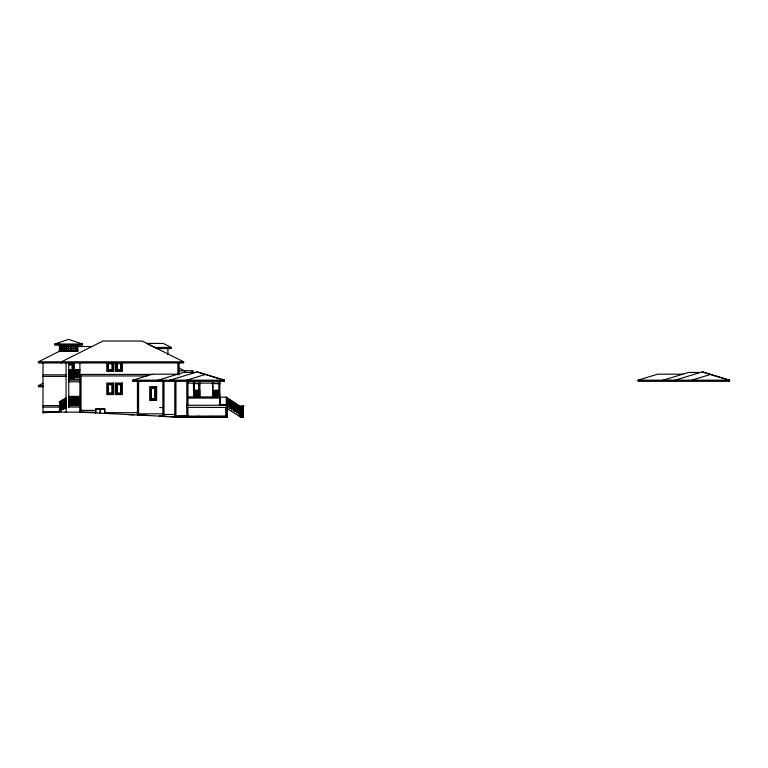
<?xml version="1.0" encoding="UTF-8"?>
<svg xmlns="http://www.w3.org/2000/svg" width="768" height="768" viewBox="0 0 768 768"><rect width="100%" height="100%" fill="white"/><g stroke="black" fill="none" stroke-linecap="round" stroke-linejoin="round"><path stroke-width="1.15" d="M193.987 383.328L193.987 382.368L194.016 396.576M198.634 417.226L188.314 417.168L198.634 417.293L198.634 416.237L198.634 417.398L197.77 417.398M225.696 417.082L225.696 407.309M226.061 405.485L226.589 405.485L226.589 404.131M226.589 398.256L226.589 397.622M226.925 417.312L227.309 405.485M226.925 407.462L186.806 407.309M226.589 398.093L241.142 407.808L241.258 407.174L226.589 397.594M241.027 406.848L241.142 407.347L226.589 397.421M226.531 398.342L241.008 407.789M241.219 406.973L241.142 407.808M72.019 372.71L72.979 371.424L72.019 370.138M66.269 398.131L59.146 402.125L66.49 397.805M61.459 362.966L61.459 361.814L102.96 341.03L142.147 341.03L183.648 361.814L183.648 362.966L38.4 362.966L38.4 361.814L60.518 350.736M43.008 386.755L38.4 386.755L38.4 385.603L43.008 383.29M59.338 350.832L77.837 350.803M54.778 343.997L68.611 339.389L82.445 343.997L82.445 345.149L54.778 345.149L54.778 343.997L82.445 343.997M132.902 381.322L132.902 380.17L152.486 374.189L177.696 374.189M132.653 381.322L224.467 381.322L224.467 380.17L197.146 371.885L170.035 380.17L170.035 381.322M205.421 374.429L186.634 380.17L186.634 381.322M675.158 381.322L675.158 380.17L702.278 371.885L729.6 380.17L729.6 381.322L638.035 381.322L638.035 380.17L657.61 374.189L682.829 374.189M710.544 374.429L691.766 380.17L691.766 381.322M243.638 405.955L240.566 405.955L240.566 406.723L243.638 406.723L243.638 405.955L240.95 406.723L240.95 417.341L243.254 417.341L243.254 406.723M137.443 412.694L104.88 412.666M174.787 415.757L186.806 415.565M219.859 396.566L218.707 396.931M43.008 412.138L59.146 411.984M187.939 416.141L225.696 415.997M186.806 417.226L226.925 417.293L226.925 405.245L226.925 407.318M70.541 346.32L66.701 346.32L66.701 350.16M75.149 346.32L71.309 346.32L71.309 350.16M77.021 346.512L92.006 346.512M154.08 347.443L171.37 347.443L171.37 348.547L157.056 348.547L146.678 343.411L163.229 343.411L171.37 347.443M62.083 348.24L65.933 348.24M66.701 348.24L70.541 348.24M71.309 348.24L75.149 348.24M77.837 350.621L59.338 350.65M38.4 361.814L183.648 361.814M69.178 363.696L73.277 363.696L73.277 378.864M108.24 363.638L112.272 363.638M68.525 363.984L72.979 363.984L72.979 378.864M68.371 364.944L72.019 364.944L72.058 377.53M68.755 369.85L79.901 369.85M68.755 370.234L79.901 370.234M179.04 370.762L192.874 370.762L192.874 372.912M191.99 371.146L192.874 371.914M195.274 372.461L183.36 372.461L158.122 380.17L158.122 381.322M700.406 372.461L688.493 372.461L663.254 380.17L663.254 381.322M79.901 374.41L152.39 374.41M74.333 374.554L79.901 374.554M43.008 374.842L66.067 374.842M79.901 375.946L146.803 375.946M74.333 376.09L79.901 376.09M43.008 376.378L66.067 376.378M68.371 377.242L72.019 377.242M68.755 377.53L79.901 377.53M68.755 377.674L79.901 377.674M68.525 378.864L74.333 378.864L74.333 362.966M68.755 379.642L79.901 379.642M68.371 379.872L79.901 379.872M132.902 380.17L224.467 380.17M638.035 380.17L729.6 380.17M68.371 381.792L79.901 381.792M187.958 383.098L219.859 383.098M193.488 383.635L200.41 383.635M211.93 383.635L219.859 383.635M38.4 385.603L43.008 385.603M212.352 386.045L212.938 386.045M212.938 387.802L212.582 388.474M194.112 390.23L199.882 390.23M212.938 390.23L218.851 390.23M194.112 391.286L199.882 391.286M212.938 391.286L218.851 391.286M193.92 392.342L199.882 392.342M212.938 392.342L218.899 392.342M193.92 393.398L199.882 393.398M212.938 393.398L218.899 393.398M194.112 394.454L199.882 394.454M212.938 394.454L218.851 394.454M218.851 394.858L220.003 394.858M194.112 395.51L199.882 395.51M212.938 395.51L218.851 395.51M68.755 396.374L79.901 396.374M194.112 396.643L199.882 396.566M212.938 396.643L220.003 396.624L220.003 405.245M68.755 396.758L79.901 396.758M187.958 396.931L220.003 396.931M219.389 397.171L226.589 397.171L226.589 404.314L239.99 413.059M187.958 398.083L220.003 398.083M151.267 398.928L155.107 398.928L155.107 388.176M68.755 404.064L79.901 404.064M227.136 404.362L226.944 398.362L226.944 404.534M219.389 404.669L226.32 404.573M186.806 405.245L227.309 405.245L226.925 406.013M43.008 405.581L66.509 405.638M68.746 405.581L79.901 405.581M229.248 405.869L229.44 399.859L229.44 406.042M230.026 406.253L229.834 400.243L229.834 406.426M226.925 406.925L229.258 406.925L229.258 408.413L231.59 408.413L231.59 409.901L233.923 409.901L233.923 411.389L236.256 411.389L236.256 412.877L238.589 412.877L238.589 414.365L240.922 414.365M68.371 407.059L79.901 407.059M240.95 407.098L240.95 407.683M43.008 407.117L66.067 407.117M159.686 407.539L162.874 407.539M66.067 407.827L63.763 407.827L63.763 409.267L61.459 409.267L61.459 410.707L59.146 410.707L59.146 412.147M242.966 407.875L242.966 415.853M79.901 410.362L95.654 410.362M44.16 412.147L93.734 412.147M239.194 412.358L239.386 406.358L239.386 412.541M95.27 412.915L95.654 408.797L104.88 408.797L104.88 413.395M137.434 413.846L162.874 413.846M240.95 414.269L241.142 415.037M162.874 414.461L174.787 414.461M133.699 414.826L127.93 414.538M138.019 414.902L140.112 414.902M138.106 415.037L137.443 415.008L137.434 381.322M146.957 415.19L137.731 414.96M241.91 415.853L239.798 415.853L239.798 407.875L242.486 407.875L242.486 417.341M159.398 416.342L160.55 416.342M176.323 416.659L185.741 416.659M185.962 417.293L179.04 417.293L179.04 416.563L179.04 417.072L185.962 417.149L180.288 417.13M188.266 417.293L227.693 417.293M176.88 417.379L178.032 417.379M185.597 417.379L183.408 417.379L183.408 416.63M166.541 416.304L159.715 416.112L159.715 416.659M162.874 381.322L162.874 416.458L187.958 417.514M79.901 412.147L167.194 416.486M169.939 416.621L180.307 417.13M702.278 371.885L729.149 380.17L729.149 381.322M197.146 371.885L224.016 380.17L224.016 381.322M179.04 368.074L185.357 371.222M226.925 408.413L240.922 417.341M226.589 403.901L241.142 413.818L226.589 404.083M193.45 383.098L193.622 396.931M187.901 407.309L187.939 417.216M242.87 416.544L242.87 417.341M241.718 407.875L241.718 417.341M226.32 397.171L226.272 405.245M219.859 381.322L219.859 404.227M218.851 381.322L218.851 396.624M212.938 382.502L212.938 396.931M211.555 416.237L211.555 417.293M199.882 382.502L199.882 396.931M198.634 383.28L198.634 396.25M194.112 383.098L194.112 396.931M193.978 382.368L193.978 396.682M187.958 381.322L187.958 405.235M186.806 381.322L186.806 417.456M180.192 416.659L177.504 416.659M179.04 362.746L179.04 374.899M177.888 363.11L177.888 374.832M175.939 381.322L175.939 415.757M174.787 381.322L174.787 417.053M167.914 348.547L167.914 354.749M163.987 381.322L163.987 414.461M138.586 381.322L138.586 413.846M137.75 407.347L137.75 415.037M137.654 381.322L137.654 415.018M122.362 362.966L122.362 371.424L115.45 371.424L115.45 362.966M120.826 363.734L120.826 369.878L116.986 369.878L116.986 363.734M120.826 393.043L120.826 384.595L116.986 384.595L116.986 393.043M113.712 362.966L113.712 371.424L106.8 371.424L106.8 362.966M112.176 363.734L112.176 369.878L108.336 369.878L108.336 363.734M112.176 393.043L112.176 384.595L108.336 384.595L108.336 393.043M104.592 413.376L104.592 409.085L100.406 409.085L100.406 413.165M100.118 413.155L100.118 409.085L95.942 409.085L95.942 412.944M81.053 375.946L81.053 410.362M79.901 362.496L79.901 412.262M79.363 370.234L79.363 377.53M79.363 396.758L79.363 404.064M79.219 370.234L79.219 377.53M79.219 396.758L79.219 404.064M78.451 370.234L78.451 377.53M78.451 396.758L78.451 404.064M78.307 370.234L78.307 377.53M78.307 396.758L78.307 404.064M77.837 345.149L77.837 351.302L59.395 351.302L59.395 343.997M77.395 370.234L77.539 377.53M77.539 396.758L77.395 404.064M76.685 345.149L76.685 351.302M76.627 370.234L76.627 377.53M76.627 396.758L76.627 404.064M76.483 370.234L76.483 377.53M76.483 396.758L76.483 404.064M75.715 370.234L75.715 377.53M75.715 396.758L75.715 404.064M75.533 350.544L75.533 345.936L61.699 345.936L61.699 350.544M75.571 370.234L75.571 377.53M75.571 396.758L75.571 404.064M74.794 370.234L74.794 377.53M74.794 396.758L74.794 404.064M74.65 370.234L74.65 377.53M74.65 396.758L74.65 404.064M73.882 370.234L73.882 377.53M73.882 396.758L73.882 404.064M73.738 370.234L73.738 377.53M73.738 396.758L73.738 404.064M73.229 346.32L73.229 350.16M72.97 396.758L72.97 404.064M72.826 370.234L72.826 377.53M72.826 396.758L72.826 404.064M72.058 396.758L72.058 404.064M71.914 370.234L71.914 377.53M71.914 396.758L71.914 404.064M71.146 370.234L71.146 377.53M71.146 396.758L71.146 404.064M71.002 370.234L71.002 377.53M71.002 396.758L71.002 404.064M70.925 345.936L70.925 350.544M70.234 370.234L70.234 377.53M70.234 396.758L70.234 404.064M70.09 370.234L70.09 377.53M70.09 396.758L70.09 404.064M69.322 370.234L69.322 377.53M69.322 396.758L69.322 404.064M69.178 370.234L69.178 377.53M69.178 396.758L69.178 404.064M68.755 362.966L68.755 407.059M68.621 346.32L68.621 350.16M66.365 398.189L66.346 405.494M66.317 345.936L66.317 350.544M66.269 397.805L66.202 405.494M66.067 362.966L66.067 412.147M65.933 350.16L65.933 346.32L62.083 346.32L62.083 350.16M65.875 398.371L65.875 407.827M65.731 398.467L65.731 407.827M65.107 398.851L65.107 407.827M64.963 398.947L64.963 407.827M64.339 399.331L64.339 407.827M64.195 399.427L64.195 407.827M64.013 346.32L64.013 350.16M63.571 399.811L63.571 409.267M63.427 399.907L63.427 409.267M62.803 400.301L62.803 409.267M62.659 400.387L62.659 409.267M62.035 400.781L62.035 409.267M61.891 400.867L61.891 409.267M61.267 401.261L61.267 410.707M61.123 401.347L61.123 410.707M60.547 345.149L60.547 351.302M60.499 401.741L60.499 410.707M60.355 401.827L60.355 410.707M59.731 402.221L59.731 410.707M59.587 402.307L59.587 410.707M52.234 412.051L43.008 412.925L43.008 362.966M66.029 346.224L61.987 346.224L61.987 350.256L66.029 350.256L66.029 346.224M70.637 346.224L66.605 346.224L66.605 350.256L70.637 350.256L70.637 346.224M75.245 346.224L71.213 346.224L71.213 350.256L75.245 350.256L75.245 346.224M112.56 363.35L107.952 363.35L107.952 370.262L112.56 370.262L112.56 363.35M121.21 363.35L116.602 363.35L116.602 370.262L121.21 370.262L121.21 363.35M112.387 363.533L108.134 363.533L108.134 370.09L112.387 370.09L112.387 363.533M120.922 363.638L116.89 363.638L116.89 369.974L120.922 369.974L120.922 363.638M113.712 383.059L106.8 383.059L106.8 394.579L113.712 394.579L113.712 383.059M122.362 383.059L115.45 383.059L115.45 394.579L122.362 394.579L122.362 383.059M112.56 384.211L107.952 384.211L107.952 393.427L112.56 393.427L112.56 384.211M121.21 384.211L116.602 384.211L116.602 393.427L121.21 393.427L121.21 384.211M112.272 384.499L108.24 384.499L108.24 393.139L112.272 393.139L112.272 384.499M120.922 384.499L116.89 384.499L116.89 393.139L120.922 393.139L120.922 384.499M156.653 386.64L149.731 386.64L149.731 400.474L156.653 400.474L156.653 386.64M155.491 387.792L150.883 387.792L150.883 399.312L155.491 399.312L155.491 387.792M155.203 388.08L151.171 388.08L151.171 399.024L155.203 399.024L155.203 388.08M227.683 398.717L227.491 404.899L227.683 398.717M228.269 399.101L228.077 405.283L228.269 399.101M228.854 399.485L228.662 405.667L228.854 399.485M230.611 400.627L230.419 406.81L230.611 400.627M231.197 401.011L231.005 407.194L231.197 401.011M231.782 401.395L231.59 407.568L231.782 401.395M232.368 401.77L232.176 407.952L232.368 401.77M232.954 402.154L232.762 408.336L232.954 402.154M233.539 402.538L233.347 408.72L233.539 402.538M234.125 402.922L233.933 409.104L234.125 402.922M234.701 403.306L234.509 409.478L234.701 403.306M235.286 403.68L235.094 409.862L235.286 403.68M235.872 404.064L235.68 410.246L235.872 404.064M236.458 404.448L236.266 410.63L236.458 404.448M237.043 404.832L236.851 411.014L237.043 404.832M237.629 405.206L237.437 411.389L237.629 405.206M238.214 405.59L238.022 411.773L238.214 405.59M238.8 405.974L238.608 412.157L238.8 405.974M239.971 406.742L239.779 412.742L239.971 406.742M240.557 407.117L240.365 413.126L240.557 407.117"/></g></svg>
